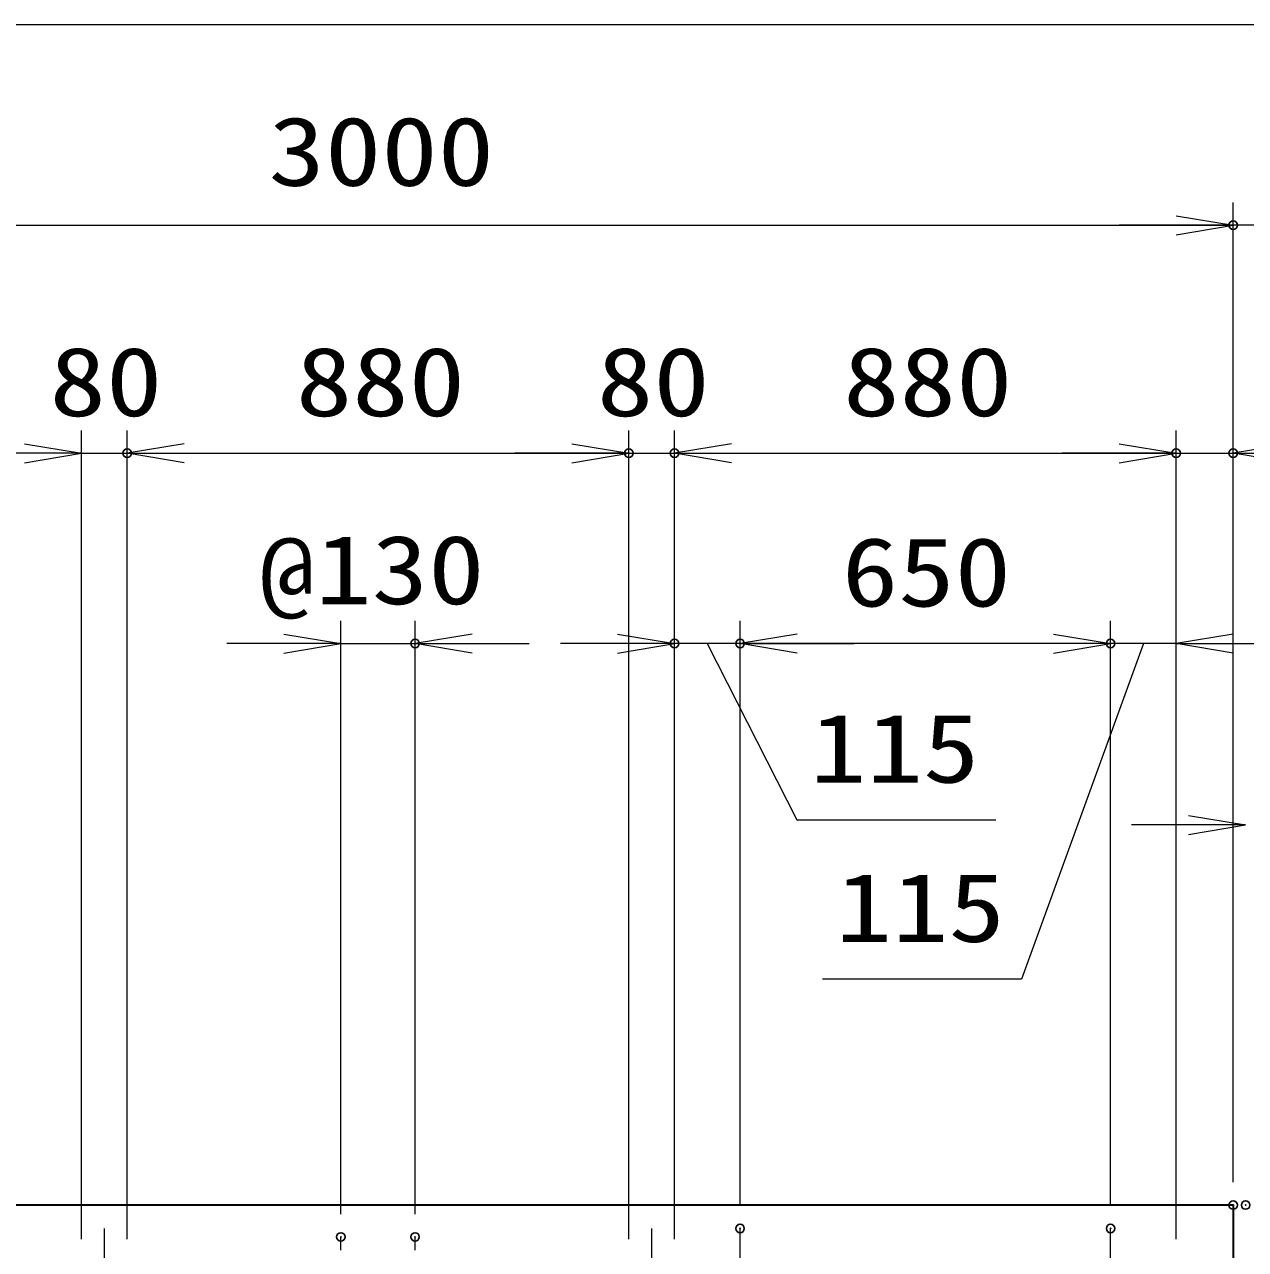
# Model space of a CAD drawing. Units: millimetres at full size. Extents: x -11880 to 11880, y -8400 to 8400.
# Drawn here: x 2274 to 4415, y 469 to 2617 of the extents above; entities that cross this region are included whole.
import ezdxf
from ezdxf.enums import TextEntityAlignment as Align

# ---------------------------------------------------------------- set-up
doc = ezdxf.new("R2010")
doc.units = ezdxf.units.MM
doc.header["$LTSCALE"] = 30
doc.header["$PDMODE"] = 32
doc.header["$PDSIZE"] = 15
doc.linetypes.add('USER1', pattern=[18, 12, -1.5, 3, -1.5])
for name, color, linetype, lineweight in [('0-1_外形線', 7, 'Continuous', 35), ('0-2_軸線', 200, 'USER1', 15), ('0-4_寸法線', 4, 'Continuous', 18), ('0-5_0', 7, 'Continuous', 18)]:
    doc.layers.add(name, color=color, linetype=linetype, lineweight=lineweight)
doc.layers.add('0-6_Defpoints', color=7, linetype='Continuous')
doc.styles.add('ＭＳ ゴシック', font='')
doc.styles.get('ＭＳ ゴシック').set_extended_font_data('MS Gothic')

# ---------------------------------------------------------------- blocks, each defined once
blk = doc.blocks.new('_Open')
at = {"layer": '0-5_0', "color": 4}
blk.add_line((-30, 5), (0, 0), dxfattribs=at)
blk.add_lwpolyline([(-30, -5), (0, 0), (-30, 0)], dxfattribs=at)

msp = doc.modelspace()

# ---------------------------------------------------------------- linework, layer by layer
at = {"layer": '0-1_外形線'}
for q in [(1393.88, 546.63), (4393.88, 446.63)]:
    msp.add_line((4393.88, 546.63), q, dxfattribs=at)
at = {"layer": '0-2_軸線'}
for p, q in [((2413.88, 505.63), (2413.88, -492.37)), ((3373.88, 505.63), (3373.88, -492.37)), ((3528.88, -492.37), (3528.88, 505.63)), ((4178.88, -492.37), (4178.88, 505.63)), ((2828.88, -477.37), (2828.88, 490.63)), ((2958.88, -477.37), (2958.88, 490.63))]:
    msp.add_line(p, q, dxfattribs=at)
at = {"layer": '0-4_寸法線'}
for p, q in [((1270.88, 2617.2), (4523.88, 2617.2)), ((4393.88, 586.63), (4393.88, 2305.19)), ((4393.88, 586.63), (4393.88, 2305.19)), ((1393.88, 2265.19), (4393.88, 2265.19)), ((4293.88, 2265.19), (4193.88, 2265.19)), ((4523.88, 2265.19), (4393.88, 2265.19)), ((2373.88, 486.63), (2373.88, 1905.19)), ((2373.88, 486.63), (2373.88, 1905.19)), ((2453.88, 486.63), (2453.88, 1905.19)), ((2453.88, 486.63), (2453.88, 1905.19)), ((3333.88, 486.63), (3333.88, 1905.19)), ((3333.88, 486.63), (3333.88, 1905.19)), ((3413.88, 486.63), (3413.88, 1905.19)), ((3413.88, 486.63), (3413.88, 1905.19)), ((4293.88, 486.63), (4293.88, 1905.19)), ((4293.88, 486.63), (4293.88, 1905.19)), ((4393.88, 586.63), (4393.88, 1905.19)), ((2373.88, 1865.19), (1493.88, 1865.19)), ((2373.88, 1865.19), (2453.88, 1865.19)), ((2453.88, 1865.19), (3333.88, 1865.19)), ((2553.88, 1865.19), (2653.88, 1865.19)), ((3233.88, 1865.19), (3133.88, 1865.19)), ((3333.88, 1865.19), (3413.88, 1865.19)), ((3413.88, 1865.19), (4293.88, 1865.19)), ((3513.88, 1865.19), (3613.88, 1865.19)), ((4193.88, 1865.19), (4093.88, 1865.19)), ((4293.88, 1865.19), (4393.88, 1865.19)), ((2828.88, 530.63), (2828.88, 1571.37)), ((2958.88, 530.63), (2958.88, 1571.37)), ((3413.88, 486.63), (3413.88, 1571.37)), ((3528.88, 545.63), (3528.88, 1571.37)), ((3528.88, 545.63), (3528.88, 1571.37)), ((4178.88, 545.63), (4178.88, 1571.37)), ((4178.88, 545.63), (4178.88, 1571.37)), ((4293.88, 486.63), (4293.88, 1571.37)), ((2728.88, 1531.37), (2628.88, 1531.37)), ((2828.88, 1531.37), (2958.88, 1531.37)), ((3058.88, 1531.37), (3158.88, 1531.37)), ((3313.88, 1531.37), (3213.88, 1531.37)), ((3528.88, 1531.37), (3413.88, 1531.37)), ((4178.88, 1531.37), (3528.88, 1531.37)), ((3628.88, 1531.37), (3728.88, 1531.37)), ((4078.88, 1531.37), (3978.88, 1531.37)), ((4293.88, 1531.37), (4178.88, 1531.37)), ((4393.88, 1531.37), (4493.88, 1531.37)), ((4315.73, 1213.25), (4215.73, 1213.25))]:
    msp.add_line(p, q, dxfattribs=at)
for points in [[(3471.38, 1531.37), (3628.67, 1222.37), (3977.47, 1222.37)], [(4236.38, 1531.37), (4022.39, 942.99), (3673.59, 942.99)]]:
    msp.add_lwpolyline(points, dxfattribs=at)
at = {"layer": '0-6_Defpoints'}
for p in [(4393.88, 2265.19), (2453.88, 1865.19), (3333.88, 1865.19), (3413.88, 1865.19), (4293.88, 1865.19), (4393.88, 1865.19), (2958.88, 1531.37), (3413.88, 1531.37), (3528.88, 1531.37), (4178.88, 1531.37), (4393.88, 546.63), (4393.88, 546.63), (4415.73, 546.63), (2828.88, 490.63), (2958.88, 490.63), (3528.88, 505.63), (4178.88, 505.63)]:
    msp.add_point(p, dxfattribs=at)

# ---------------------------------------------------------------- block references
at = {"layer": '0-4_寸法線', "xscale": 3.333333, "yscale": 3.333333}
for p in [(4393.88, 2265.19), (4393.88, 2265.19), (2373.88, 1865.19), (2373.88, 1865.19), (3333.88, 1865.19), (3333.88, 1865.19), (4293.88, 1865.19), (4293.88, 1865.19), (2828.88, 1531.37), (3413.88, 1531.37), (4178.88, 1531.37), (4178.88, 1531.37), (4415.73, 1213.25)]:
    msp.add_blockref('_Open', p, dxfattribs=at)
at = {"layer": '0-4_寸法線', "xscale": 3.333333, "yscale": 3.333333, "rotation": 180}
for p in [(2453.88, 1865.19), (2453.88, 1865.19), (3413.88, 1865.19), (3413.88, 1865.19), (4393.88, 1865.19), (2958.88, 1531.37), (3528.88, 1531.37), (3528.88, 1531.37), (4293.88, 1531.37)]:
    msp.add_blockref('_Open', p, dxfattribs=at)

# ---------------------------------------------------------------- texts
at = {"layer": '0-4_寸法線', "color": 254, "style": 'ＭＳ ゴシック', "width": 1.2}
for s, p in [('3000', (2701.88, 2297.87)), ('80', (2317.88, 1893.87)), ('880', (2749.88, 1893.87)), ('80', (3277.88, 1893.87)), ('880', (3709.88, 1893.87)), ('@130', (2685.08, 1564.06)), ('650', (3707.48, 1560.06)), ('115', (3651.87, 1251.05)), ('115', (3696.79, 971.67))]:
    msp.add_text(s, height=121.2, dxfattribs=at).set_placement(p, align=Align.BOTTOM_LEFT)

doc.saveas('drawing.dxf')
